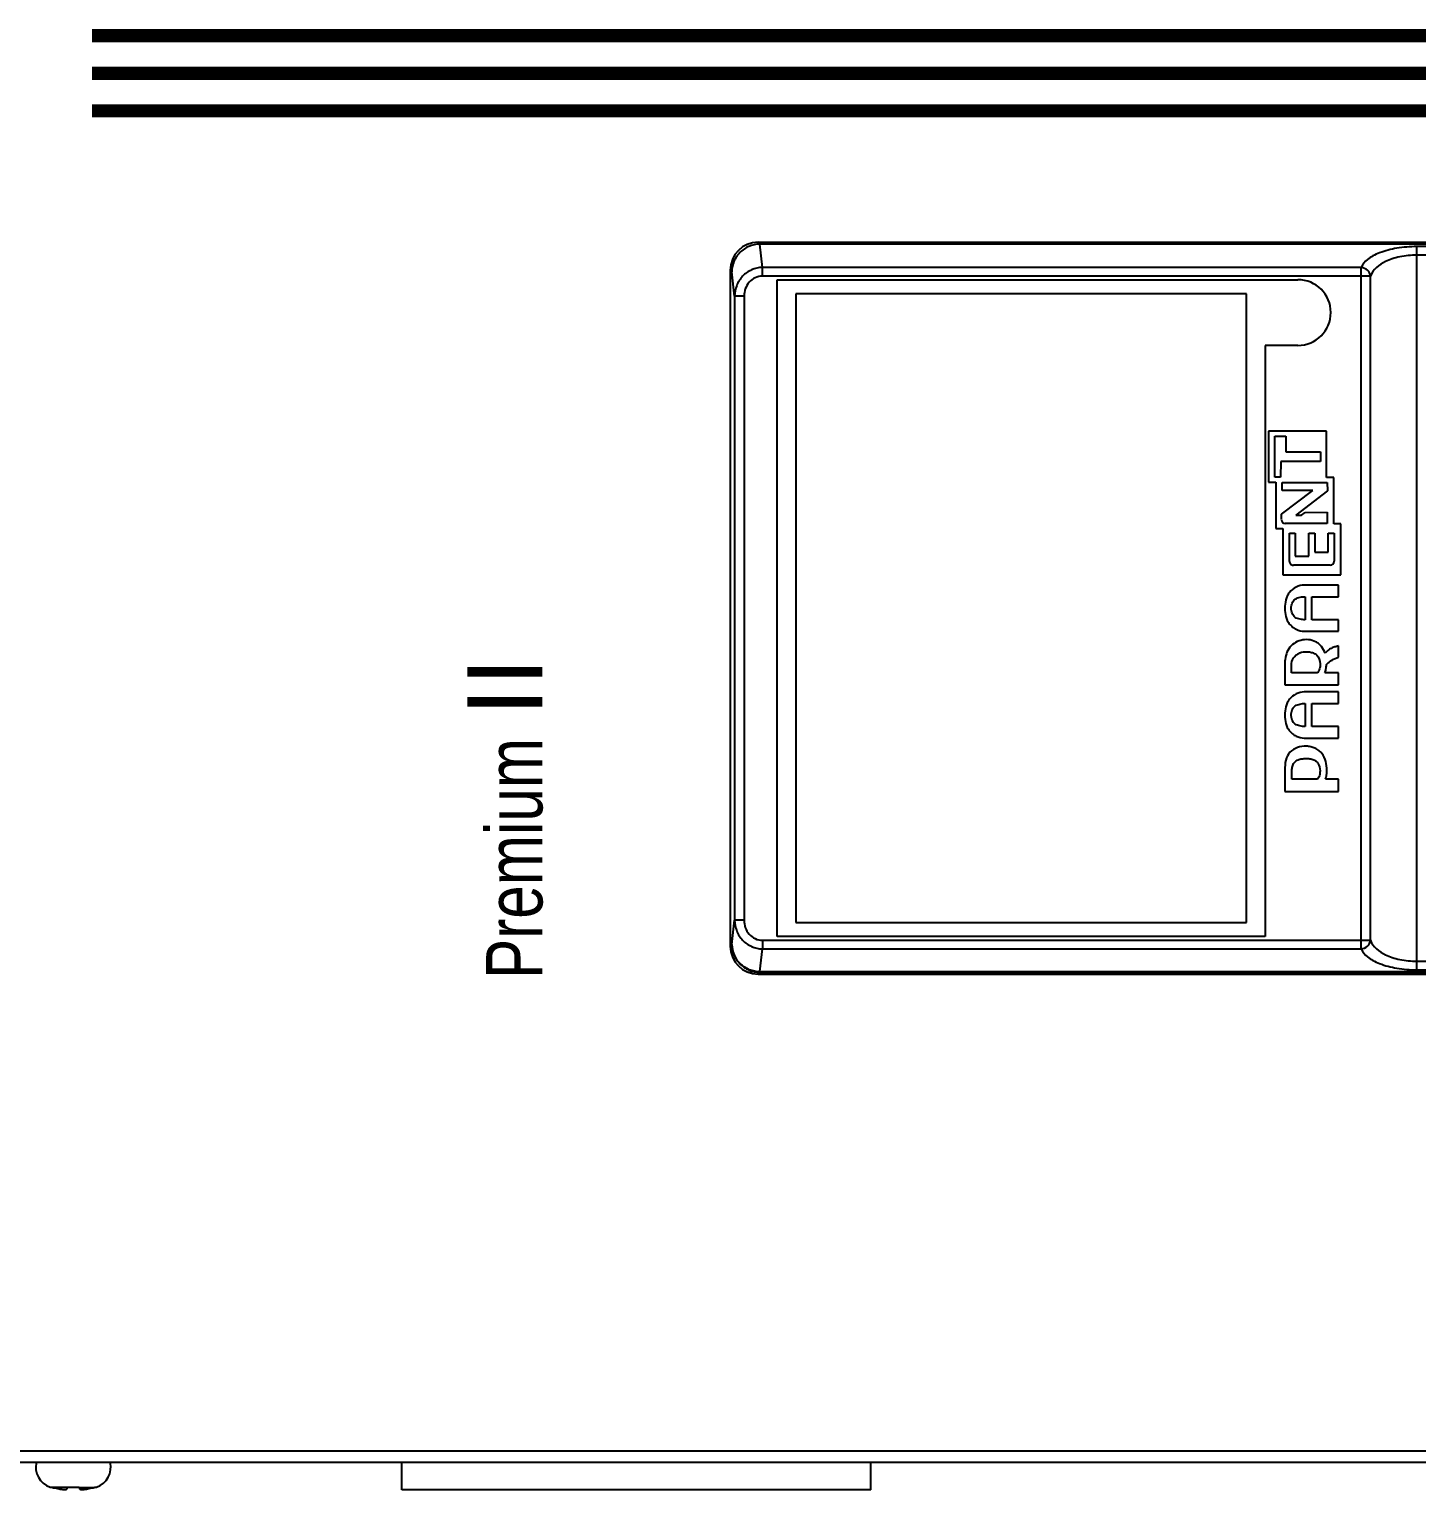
# Model space of a CAD drawing. Header units: millimetres. Extents: x 7299 to 8631, y -553 to 367.
# Drawn here: x 7744.3 to 7892.2, y -23 to 132.7 of the extents above; entities that cross this region are included whole.
import ezdxf

# ---------------------------------------------------------------- set-up
doc = ezdxf.new("R2010")
doc.units = ezdxf.units.MM
doc.layers.get('0').update_dxf_attribs({"linetype": 'CONTINUOUS'})
doc.styles.get("Standard").update_dxf_attribs({"font": 'gulim.ttc', "width": 0.8, "height": 2})

msp = doc.modelspace()

# ---------------------------------------------------------------- linework, layer by layer
at = {"color": 7, "linetype": 'Continuous'}
for p, q in [((7822.01, 110), (7822.2, 109.8)), ((7822.01, 110), (7933.47, 110)), ((7822.44, 107.3), (7822.15, 109.8)), ((7933.67, 109.8), (7822.2, 109.8)), ((7892.17, 32.46), (7892.17, 109.53)), ((7933.32, 109.53), (7892.17, 109.53)), ((7933.32, 108.61), (7892.17, 108.61)), ((7819.01, 107), (7819.01, 34.99)), ((7819.01, 107), (7819.18, 106.83)), ((7819.48, 104.24), (7819.18, 106.83)), ((7822.44, 106.39), (7822.44, 107.3)), ((7886.26, 107.3), (7822.44, 107.3)), ((7887.24, 106.39), (7822.44, 106.39)), ((7824.01, 36), (7824.01, 106)), ((7824.01, 106), (7879.51, 106)), ((7886.26, 34.69), (7886.26, 107.3)), ((7887.24, 35.6), (7887.24, 106.39)), ((7826.01, 104.5), (7826.01, 37.5)), ((7874.01, 104.5), (7826.01, 104.5)), ((7874.01, 37.5), (7874.01, 104.5)), ((7819.48, 104.24), (7819.48, 37.75)), ((7820.48, 104.24), (7819.48, 104.24)), ((7820.48, 104.24), (7820.48, 37.75)), ((7876.01, 99), (7876.01, 36)), ((7879.51, 99), (7876.01, 99)), ((7876.38, 89.85), (7876.38, 84.43)), ((7882.56, 89.85), (7876.38, 89.85)), ((7877.04, 84.97), (7877.04, 89.32)), ((7877.04, 89.32), (7878.22, 89.32)), ((7878.22, 89.32), (7878.22, 87.65)), ((7882.56, 84.92), (7882.56, 89.85)), ((7878.22, 87.65), (7881.9, 87.64)), ((7881.9, 87.64), (7881.9, 86.63)), ((7877.67, 86.62), (7877.66, 84.97)), ((7881.9, 86.63), (7877.67, 86.62)), ((7876.38, 84.43), (7877.14, 84.43)), ((7877.66, 84.97), (7877.04, 84.97)), ((7877.14, 84.43), (7877.14, 79.5)), ((7877.82, 83.52), (7877.82, 84.39)), ((7877.82, 84.39), (7882.63, 84.39)), ((7883.32, 84.92), (7882.56, 84.92)), ((7882.63, 84.39), (7882.64, 83.51)), ((7883.32, 79.98), (7883.32, 84.92)), ((7877.75, 81.02), (7881.08, 83.53)), ((7881.08, 83.53), (7877.82, 83.52)), ((7882.64, 83.51), (7879.29, 80.9)), ((7877.75, 80.43), (7877.75, 81.02)), ((7879.88, 80.9), (7880.26, 81.21)), ((7880.26, 81.21), (7882.63, 81.22)), ((7882.63, 81.22), (7882.63, 80.02)), ((7877.14, 79.5), (7877.89, 79.5)), ((7877.89, 79.5), (7877.89, 74.56)), ((7882.63, 80.02), (7878.16, 80.02)), ((7879.29, 80.9), (7879.88, 80.9)), ((7884.08, 79.98), (7883.32, 79.98)), ((7884.08, 74.56), (7884.08, 79.98)), ((7878.61, 75.98), (7878.61, 78.98)), ((7878.61, 78.98), (7879.22, 78.98)), ((7879.22, 78.98), (7879.22, 76.54)), ((7880.68, 76.54), (7880.68, 78.98)), ((7880.68, 78.98), (7881.29, 78.98)), ((7881.29, 78.98), (7881.29, 76.95)), ((7882.74, 76.95), (7882.74, 78.98)), ((7882.74, 78.98), (7883.36, 78.98)), ((7883.36, 78.98), (7883.36, 75.99)), ((7879.22, 76.54), (7880.68, 76.54)), ((7881.29, 76.95), (7882.74, 76.95)), ((7882.95, 75.57), (7879.02, 75.57)), ((7877.89, 74.56), (7884.08, 74.56)), ((7883.82, 73.46), (7880.18, 73.46)), ((7883.82, 72.22), (7883.82, 73.46)), ((7880.29, 72.22), (7880.29, 69.77)), ((7880.99, 69.77), (7880.99, 72.22)), ((7880.99, 72.22), (7883.82, 72.22)), ((7880.18, 68.53), (7883.82, 68.53)), ((7883.82, 69.77), (7880.99, 69.77)), ((7883.82, 68.53), (7883.82, 69.77)), ((7883.82, 65.78), (7883.82, 66.97)), ((7878.12, 65.13), (7878.12, 62.84)), ((7878.83, 64.09), (7878.83, 65.09)), ((7881.57, 64.09), (7878.83, 64.09)), ((7883.82, 64.09), (7882.39, 64.09)), ((7883.82, 62.84), (7883.82, 64.09)), ((7878.12, 62.84), (7883.82, 62.84)), ((7883.82, 62.07), (7880.18, 62.07)), ((7880.26, 60.84), (7880.26, 58.38)), ((7880.99, 58.38), (7880.99, 60.84)), ((7880.99, 60.84), (7883.82, 60.84)), ((7883.82, 60.84), (7883.82, 62.07)), ((7883.82, 58.38), (7880.99, 58.38)), ((7883.82, 57.15), (7883.82, 58.38)), ((7880.18, 57.15), (7883.82, 57.15)), ((7878.12, 53.75), (7878.12, 51.46)), ((7878.87, 52.78), (7878.87, 53.71)), ((7878.12, 51.46), (7883.82, 51.46)), ((7881.59, 52.78), (7878.87, 52.78)), ((7883.82, 52.78), (7882.44, 52.78)), ((7883.82, 51.46), (7883.82, 52.78)), ((7819.18, 35.16), (7819.48, 37.75)), ((7820.48, 37.75), (7819.48, 37.75)), ((7826.01, 37.5), (7874.01, 37.5)), ((7876.01, 36), (7824.01, 36)), ((7819.18, 35.16), (7819.01, 34.99)), ((7822.16, 32.27), (7822.44, 34.69)), ((7822.44, 35.6), (7822.44, 34.69)), ((7822.44, 35.6), (7887.24, 35.6)), ((7822.44, 34.69), (7886.26, 34.69)), ((7892.17, 33.38), (7985.85, 33.38)), ((7822.19, 32.18), (7822.01, 32)), ((7822.01, 32), (7986.03, 32)), ((7822.19, 32.27), (7822.19, 32.18)), ((7822.19, 32.27), (7985.84, 32.27)), ((7822.19, 32.18), (7985.84, 32.18)), ((7892.17, 32.46), (7985.85, 32.46)), ((7739.01, -20), (8189.01, -20)), ((7740.21, -18.8), (8187.81, -18.8)), ((7784.01, -22.95), (7784.01, -20)), ((7834.01, -22.95), (7834.01, -20)), ((7746.54, -22.66), (7746.62, -22.66)), ((7748.37, -22.71), (7746.79, -22.71)), ((7748.34, -22.87), (7748.37, -22.66)), ((7748.37, -22.66), (7749.65, -22.66)), ((7749.65, -22.66), (7749.68, -22.87)), ((7749.65, -22.71), (7751.23, -22.71)), ((7751.4, -22.66), (7751.48, -22.66)), ((7834.01, -22.95), (7784.01, -22.95))]:
    msp.add_line(p, q, dxfattribs=at)
for points in [[(7751.01, 132, 1.4, 1.4, 0), (8177.01, 132, 1.4, 1.4, 0)], [(7751.01, 128, 1.4, 1.4, 0), (8177.01, 128, 1.4, 1.4, 0)], [(7751.01, 124, 1.4, 1.4, 0), (8177.01, 124, 1.4, 1.4, 0)]]:
    msp.add_lwpolyline(points, format="xyseb")
for centre, radius, start, end in [((7879.51, 102.5), 3.5, 270, 90), ((7878.16, 80.43), 0.413, 180.2374, 270), ((7879.02, 75.98), 0.413, 179.9532, 270.0946), ((7882.95, 75.99), 0.413, 270.0946, 0.0249), ((7822.19, 34.03), 1.76, 268.7931, 270.0007), ((7747.26, -20.53), 2.25, 166.5271, 251.2589), ((7750.76, -20.53), 2.25, 288.7411, 13.4729), ((7747.37, -20.35), 2.43, 252.1097, 256.1532), ((7749.01, -13.71), 9.27, 256.15, 256.6553), ((7749.01, -13.7), 9.28, 256.6562, 260.4984), ((7749.01, -13.69), 9.29, 260.4986, 261.2463), ((7748.34, -18.03), 4.9, 261.2458, 261.828), ((7749.68, -18.03), 4.9, 278.172, 278.7542), ((7749.01, -13.69), 9.29, 278.7537, 279.5014), ((7749.01, -13.7), 9.28, 279.5016, 283.3438), ((7749.01, -13.71), 9.27, 283.3447, 283.85), ((7750.65, -20.35), 2.43, 283.8468, 287.8903)]:
    msp.add_arc(centre, radius, start, end, dxfattribs=at)
for centre, major_axis, ratio, start_param, end_param in [((7822.01, 106.99), (-2.13, 2.13), 0.997265, -0.784029, 0.784029), ((7822.61, 106.39), (-1.46, 3.18), 0.836259, -0.365906, -0.347356), ((7822.01, 35), (2.13, 2.13), 0.997265, -3.925621, -2.357564)]:
    msp.add_ellipse(centre, major_axis=major_axis, ratio=ratio, start_param=start_param, end_param=end_param, dxfattribs=at)
for points, knots in [([(7822.15, 109.8), (7821.76, 109.79), (7820.98, 109.62), (7820, 108.95), (7819.34, 107.98), (7819.18, 107.21), (7819.18, 106.83)], [0, 0, 0, 0, 0.252642, 0.504238, 0.753357, 1, 1, 1, 1]), ([(7892.17, 109.53), (7891.46, 109.53), (7890.11, 109.42), (7888.54, 109.03), (7887.51, 108.56), (7886.8, 108.1), (7886.38, 107.64), (7886.26, 107.3)], [0, 0, 0, 0, 0.325463, 0.61167, 0.732391, 0.836659, 1, 1, 1, 1]), ([(7892.17, 108.61), (7891.57, 108.61), (7890.68, 108.53), (7889.57, 108.24), (7888.4, 107.78), (7887.47, 107.09), (7887.24, 106.39)], [0, 0, 0, 0, 0.321565, 0.469839, 0.605159, 1, 1, 1, 1]), ([(7822.44, 107.3), (7822.05, 107.3), (7821.26, 107.13), (7820.28, 106.43), (7819.64, 105.42), (7819.49, 104.63), (7819.48, 104.24)], [0, 0, 0, 0, 0.250821, 0.501235, 0.750885, 1, 1, 1, 1]), ([(7822.44, 106.39), (7822.18, 106.39), (7821.63, 106.26), (7820.98, 105.76), (7820.57, 105.05), (7820.48, 104.51), (7820.48, 104.24)], [0, 0, 0, 0, 0.249723, 0.499627, 0.749713, 1, 1, 1, 1]), ([(7887.24, 106.39), (7887.22, 106.62), (7886.98, 107.09), (7886.5, 107.28), (7886.26, 107.3)], [0, 0, 0, 0, 0.487627, 1, 1, 1, 1]), ([(7880.18, 73.46), (7879.88, 73.46), (7879.27, 73.3), (7878.69, 72.81), (7878.35, 72.3), (7878.15, 71.73), (7878.12, 71.28), (7878.12, 70.98)], [0, 0, 0, 0, 0.249122, 0.498686, 0.624123, 0.749569, 1, 1, 1, 1]), ([(7880.29, 69.77), (7880.1, 69.76), (7879.74, 69.81), (7879.18, 69.96), (7878.85, 70.44), (7878.77, 70.9), (7878.8, 71.27), (7878.88, 71.54), (7879.01, 71.79), (7879.21, 71.98), (7879.47, 72.09), (7879.83, 72.19), (7880.1, 72.23), (7880.29, 72.22)], [0, 0, 0, 0, 0.125238, 0.250018, 0.373965, 0.498758, 0.561449, 0.624127, 0.686803, 0.749398, 0.812094, 0.874803, 1, 1, 1, 1]), ([(7878.12, 70.98), (7878.12, 70.68), (7878.15, 70.23), (7878.36, 69.67), (7878.61, 69.29), (7878.93, 68.98), (7879.43, 68.65), (7879.88, 68.53), (7880.18, 68.53)], [0, 0, 0, 0, 0.250068, 0.375353, 0.500628, 0.625908, 0.751187, 1, 1, 1, 1]), ([(7882.41, 66.21), (7882.31, 66.46), (7882.11, 66.82), (7881.74, 67.2), (7881.29, 67.5), (7880.62, 67.68), (7879.81, 67.61), (7879.06, 67.29), (7878.48, 66.7), (7878.18, 65.94), (7878.12, 65.4), (7878.12, 65.13)], [0, 0, 0, 0, 0.12507, 0.187732, 0.250413, 0.375201, 0.500167, 0.625127, 0.749834, 0.874853, 1, 1, 1, 1]), ([(7883.82, 66.97), (7883.69, 66.94), (7883.43, 66.87), (7883.04, 66.73), (7882.69, 66.51), (7882.51, 66.31), (7882.41, 66.21)], [0, 0, 0, 0, 0.249696, 0.500518, 0.749574, 1, 1, 1, 1]), ([(7878.83, 65.09), (7878.83, 65.37), (7879.06, 65.79), (7879.49, 66.15), (7880.02, 66.37), (7880.61, 66.37), (7881.15, 66.24), (7881.42, 66.11), (7881.51, 66)], [0, 0, 0, 0, 0.247311, 0.373126, 0.49884, 0.7492, 0.875033, 1, 1, 1, 1]), ([(7881.51, 66), (7881.74, 65.75), (7881.94, 65.22), (7881.83, 64.54), (7881.7, 64.21), (7881.57, 64.09)], [0, 0, 0, 0, 0.496741, 0.749106, 1, 1, 1, 1]), ([(7882.56, 64.99), (7882.63, 65.09), (7882.82, 65.26), (7883.24, 65.55), (7883.58, 65.7), (7883.82, 65.78)], [0, 0, 0, 0, 0.250155, 0.500143, 1, 1, 1, 1]), ([(7880.18, 62.07), (7879.88, 62.07), (7879.27, 61.92), (7878.69, 61.42), (7878.35, 60.92), (7878.15, 60.35), (7878.12, 59.89), (7878.12, 59.59)], [0, 0, 0, 0, 0.249122, 0.498686, 0.624123, 0.749569, 1, 1, 1, 1]), ([(7880.26, 58.38), (7880.08, 58.38), (7879.72, 58.43), (7879, 58.64), (7878.72, 59.45), (7878.84, 60.07), (7879, 60.4), (7879.2, 60.59), (7879.46, 60.71), (7879.81, 60.8), (7880.08, 60.84), (7880.26, 60.84)], [0, 0, 0, 0, 0.126109, 0.251741, 0.495985, 0.621635, 0.684745, 0.747725, 0.810804, 0.873941, 1, 1, 1, 1]), ([(7878.12, 59.59), (7878.12, 59.3), (7878.15, 58.84), (7878.36, 58.28), (7878.61, 57.91), (7878.93, 57.6), (7879.43, 57.26), (7879.88, 57.15), (7880.18, 57.15)], [0, 0, 0, 0, 0.250068, 0.375353, 0.500628, 0.625908, 0.751187, 1, 1, 1, 1]), ([(7882.44, 52.78), (7882.49, 52.93), (7882.58, 53.24), (7882.61, 53.88), (7882.53, 54.67), (7882.2, 55.41), (7881.74, 55.86), (7881.32, 56.09), (7880.87, 56.24), (7880.24, 56.33), (7879.44, 56.21), (7878.59, 55.7), (7878.29, 55.11), (7878.21, 54.81)], [0, 0, 0, 0, 0.062626, 0.12526, 0.250246, 0.374911, 0.437607, 0.500287, 0.563118, 0.625836, 0.750771, 0.875465, 1, 1, 1, 1]), ([(7878.87, 53.71), (7878.87, 53.85), (7878.91, 54.13), (7879.05, 54.47), (7879.24, 54.68), (7879.48, 54.84), (7879.82, 54.94), (7880.25, 54.98), (7880.67, 54.97), (7881.09, 54.91), (7881.35, 54.77), (7881.46, 54.68)], [0, 0, 0, 0, 0.125005, 0.249795, 0.312414, 0.37503, 0.499952, 0.625106, 0.750322, 0.875384, 1, 1, 1, 1]), ([(7881.46, 54.68), (7881.53, 54.62), (7881.77, 54.32), (7881.86, 53.93), (7881.86, 53.65)], [0, 0, 0, 0, 0.252009, 1, 1, 1, 1]), ([(7881.86, 53.65), (7881.86, 53.42), (7881.82, 53.1), (7881.64, 52.84), (7881.59, 52.78)], [0, 0, 0, 0, 0.748436, 1, 1, 1, 1]), ([(7819.48, 37.75), (7819.49, 37.36), (7819.64, 36.57), (7820.28, 35.56), (7821.26, 34.86), (7822.05, 34.69), (7822.44, 34.69)], [0, 0, 0, 0, 0.249305, 0.49906, 0.749342, 1, 1, 1, 1]), ([(7820.48, 37.75), (7820.48, 37.48), (7820.57, 36.94), (7820.98, 36.23), (7821.63, 35.73), (7822.18, 35.6), (7822.44, 35.6)], [0, 0, 0, 0, 0.250471, 0.500668, 0.750447, 1, 1, 1, 1]), ([(7819.18, 35.16), (7819.19, 34.79), (7819.35, 34.03), (7820.02, 33.08), (7821, 32.44), (7821.77, 32.28), (7822.16, 32.27)], [0, 0, 0, 0, 0.244742, 0.493234, 0.74561, 1, 1, 1, 1]), ([(7819.18, 35.16), (7819.18, 34.78), (7819.34, 34.01), (7820, 33.03), (7820.98, 32.36), (7821.75, 32.19), (7822.14, 32.19)], [0, 0, 0, 0, 0.248233, 0.497875, 0.748702, 1, 1, 1, 1]), ([(7886.26, 34.69), (7886.5, 34.71), (7886.98, 34.9), (7887.22, 35.37), (7887.24, 35.6)], [0, 0, 0, 0, 0.512366, 1, 1, 1, 1]), ([(7886.26, 34.69), (7886.38, 34.36), (7886.8, 33.89), (7887.51, 33.43), (7888.54, 32.96), (7890.11, 32.57), (7891.46, 32.46), (7892.17, 32.46)], [0, 0, 0, 0, 0.163343, 0.267604, 0.388314, 0.674502, 1, 1, 1, 1]), ([(7887.24, 35.6), (7887.47, 34.9), (7888.4, 34.21), (7889.57, 33.75), (7890.68, 33.46), (7891.57, 33.38), (7892.17, 33.38)], [0, 0, 0, 0, 0.39482, 0.53012, 0.678387, 1, 1, 1, 1]), ([(7822.16, 32.27), (7822.16, 32.25), (7822.15, 32.22), (7822.15, 32.19), (7822.14, 32.19)], [0, 0, 0, 0, 0.681766, 1, 1, 1, 1]), ([(7747.64, -22.88), (7747.73, -22.89), (7747.86, -22.91), (7748.02, -22.92), (7748.12, -22.92), (7748.21, -22.91), (7748.27, -22.91), (7748.3, -22.9), (7748.32, -22.89), (7748.34, -22.88), (7748.34, -22.87)], [0, 0, 0, 0, 0.376854, 0.544884, 0.691625, 0.812344, 0.903683, 0.937915, 0.964727, 1, 1, 1, 1]), ([(7749.68, -22.87), (7749.68, -22.88), (7749.7, -22.89), (7749.72, -22.9), (7749.75, -22.91), (7749.81, -22.91), (7749.89, -22.92), (7750, -22.92), (7750.16, -22.91), (7750.29, -22.89), (7750.37, -22.88)], [0, 0, 0, 0, 0.035274, 0.062087, 0.096321, 0.187664, 0.308383, 0.455122, 0.62315, 1, 1, 1, 1])]:
    msp.add_open_spline(points, degree=3, knots=knots, dxfattribs=at)
for points in [[(7882.39, 64.09), (7882.43, 64.22), (7882.47, 64.36), (7882.49, 64.5)], [(7882.49, 64.5), (7882.51, 64.66), (7882.54, 64.83), (7882.56, 64.99)], [(7878.21, 54.81), (7878.12, 54.47), (7878.12, 54.1), (7878.12, 53.75)], [(7822.14, 32.19), (7822.16, 32.18), (7822.18, 32.18), (7822.19, 32.18)]]:
    msp.add_open_spline(points, degree=3, dxfattribs=at)

# ---------------------------------------------------------------- texts
at = {"ltscale": 10, "insert": (7791, 31.48), "char_height": 2.6, "width": 46.3813, "attachment_point": 1, "rotation": 90}
msp.add_mtext('{\\fMagneto|b0|i0|c0|p82;\\H2.307692x;Premium\\W1;\\fGaram B|b1|i0|c129|p18;\\H1.333334x;Ⅱ\\P\\W0.8;\\fMagneto|b0|i0|c129|p82;\\H0.324967x; }', dxfattribs=at)

doc.saveas('drawing.dxf')
